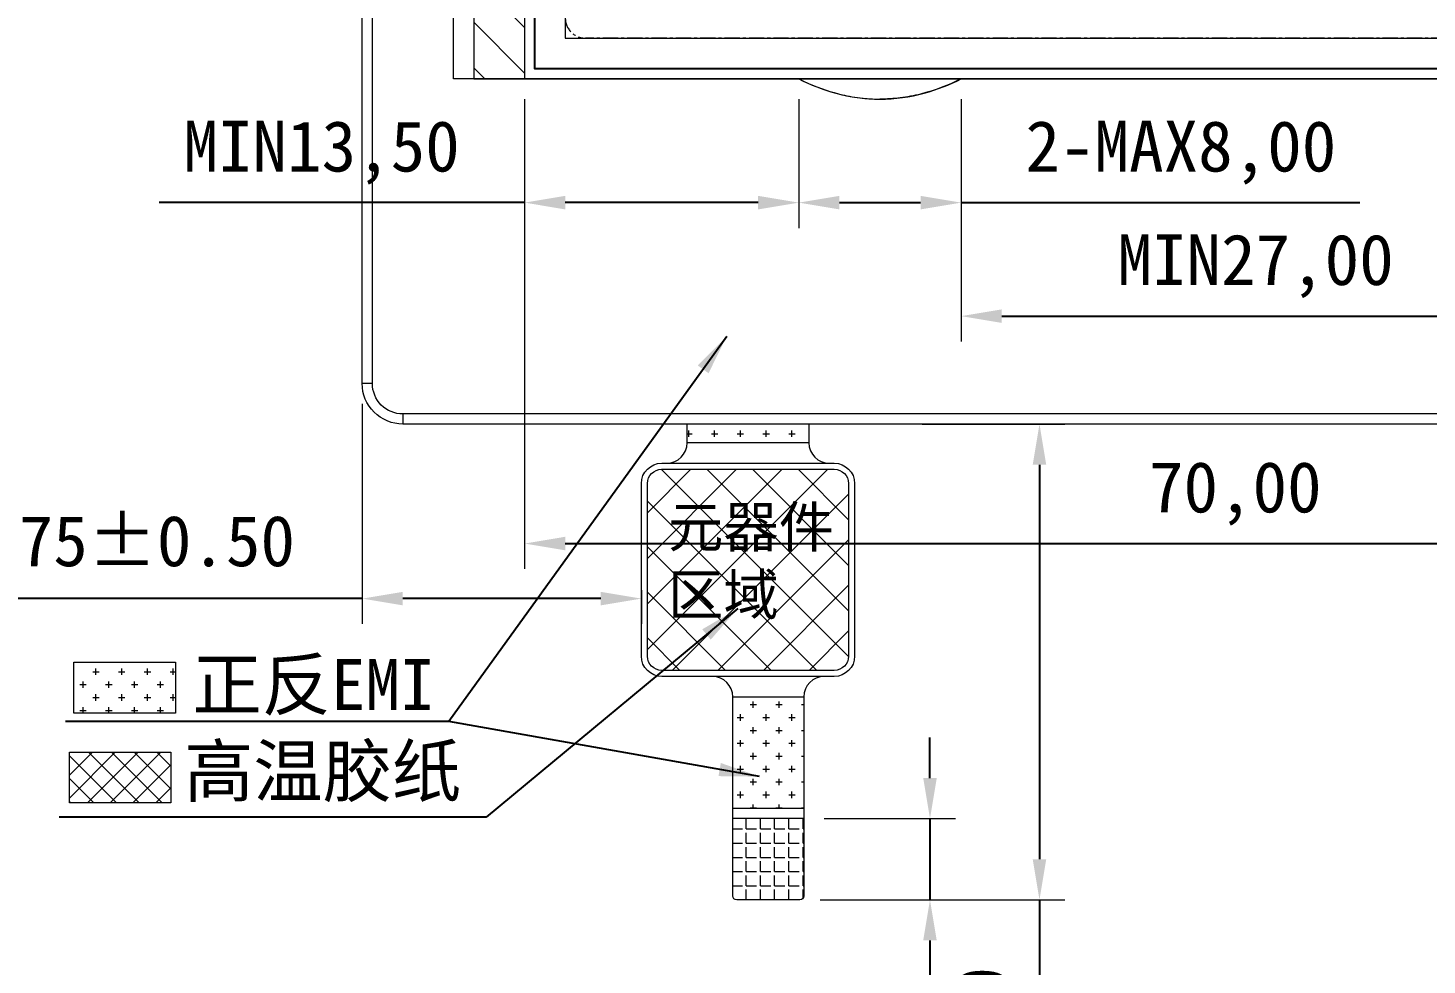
# Model space of a CAD drawing. Header units: millimetres. Extents: x 1950 to 4611, y 2266 to 2867.
# Drawn here: x 3647.4 to 3716.3, y 2631.3 to 2677.5 of the extents above; entities that cross this region are included whole.
import ezdxf

# ---------------------------------------------------------------- set-up
doc = ezdxf.new("R2010")
doc.units = ezdxf.units.MM
doc.linetypes.add('CENTER', pattern=[0.6, 0.375, -0.075, 0.075, -0.075])
for name, color, linetype, lineweight in [('BACKLIGHT', 7, 'Continuous', 20), ('Cover Lens', 152, 'Continuous', 0), ('EMI', 5, 'Continuous', 0), ('FPC', 30, 'Continuous', 0), ('FPC Stiffener', 7, 'Continuous', 0), ('LCD', 4, 'Continuous', 20), ('silicone', 193, 'Continuous', 20)]:
    doc.layers.add(name, color=color, linetype=linetype, lineweight=lineweight)
for name, color, linetype in [('Dim', 4, 'Continuous'), ('DWG', 7, 'Continuous'), ('Mylar', 2, 'Continuous')]:
    doc.layers.add(name, color=color, linetype=linetype)
doc.styles.add('宋体', font='')
doc.styles.get('宋体').set_extended_font_data('SimSun')
doc.dimstyles.new('DIM', dxfattribs={"dimtxt": 2.5, "dimasz": 2, "dimexe": 1.25, "dimexo": 1, "dimgap": 1, "dimtad": 1, "dimzin": 1, "dimtxsty": '宋体', "dimcen": 2.5, "dimazin": 0, "dimtfac": 1, "dimtmove": 0, "dimatfit": 3, "dimfxl": 0, "dimlwe": 0, "dimarcsym": 0})

# ---------------------------------------------------------------- blocks, each defined once
blk = doc.blocks.new('CG1')
at = {"layer": 'Cover Lens'}
for p, q in [((-42.5, -17), (-43, -17)), ((-41, -18.5), (-41, -19))]:
    blk.add_line(p, q, dxfattribs=at)
for points in [[(-43, -17), (-43, 65, -0.414214), (-41, 67), (41, 67, -0.414214), (43, 65), (43, -17, -0.414214), (41, -19), (-41, -19, -0.414214)], [(-42.5, -17), (-42.5, 65, -0.414214), (-41, 66.5), (41, 66.5, -0.414214), (42.5, 65), (42.5, -17, -0.414214), (41, -18.5), (-41, -18.5, -0.414214)]]:
    blk.add_lwpolyline(points, format="xyb", close=True, dxfattribs=at)
blk.add_lwpolyline([(-33, 0), (33, 0), (33, 54), (-33, 54)], close=True, dxfattribs=at)
blk = doc.blocks.new('*D31')
at = {"layer": 'Defpoints', "color": 0}
for p in [(3663.899, 2659.951), (3677.649, 2650.775), (3663.899, 2649.358)]:
    blk.add_point(p, dxfattribs=at)
at = {"layer": 'Dim', "color": 0, "lineweight": 0}
for p, q in [((3663.899, 2658.951), (3663.899, 2648.108)), ((3677.649, 2649.775), (3677.649, 2648.108))]:
    blk.add_line(p, q, dxfattribs=at)
at = {"layer": 'Dim', "color": 0, "lineweight": -2}
for p, q in [((3663.899, 2649.358), (3638.871, 2649.358)), ((3675.649, 2649.358), (3665.899, 2649.358))]:
    blk.add_line(p, q, dxfattribs=at)
at = {"layer": 'Dim', "color": 0}
for points in [[(3665.899, 2649.691), (3665.899, 2649.025), (3663.899, 2649.358)], [(3675.649, 2649.691), (3675.649, 2649.025), (3677.649, 2649.358)]]:
    blk.add_solid(points, dxfattribs=at)
at = {"layer": 'Dim', "color": 0, "insert": (3650.385, 2651.879), "char_height": 2.5, "attachment_point": 5, "style": '宋体'}
blk.add_mtext('{\\C2;*}13,75%%P0.50', dxfattribs=at)
blk = doc.blocks.new('*D32')
at = {"layer": 'Defpoints', "color": 0}
for p in [(3690.475, 2657.951), (3685.449, 2634.525), (3697.255, 2634.525)]:
    blk.add_point(p, dxfattribs=at)
at = {"layer": 'Dim', "color": 0, "lineweight": 0}
for p, q in [((3691.475, 2657.951), (3698.505, 2657.951)), ((3686.449, 2634.525), (3698.505, 2634.525))]:
    blk.add_line(p, q, dxfattribs=at)
at = {"layer": 'Dim', "color": 0, "lineweight": -2}
for p, q in [((3697.255, 2655.951), (3697.255, 2636.525)), ((3697.255, 2634.525), (3697.255, 2609.497))]:
    blk.add_line(p, q, dxfattribs=at)
at = {"layer": 'Dim', "color": 0}
for points in [[(3696.922, 2655.951), (3697.588, 2655.951), (3697.255, 2657.951)], [(3696.922, 2636.525), (3697.588, 2636.525), (3697.255, 2634.525)]]:
    blk.add_solid(points, dxfattribs=at)
at = {"layer": 'Dim', "color": 0, "insert": (3694.734, 2621.011), "char_height": 2.5, "attachment_point": 5, "rotation": 90, "style": '宋体'}
blk.add_mtext('{\\C2;*}23,43%%P0.50', dxfattribs=at)
blk = doc.blocks.new('*D33')
at = {"layer": 'Defpoints', "color": 0}
for p in [(3685.649, 2638.525), (3685.449, 2634.525), (3691.862, 2634.525)]:
    blk.add_point(p, dxfattribs=at)
at = {"layer": 'Dim', "color": 0, "lineweight": -2}
for p, q in [((3691.862, 2640.525), (3691.862, 2642.525)), ((3691.862, 2638.525), (3691.862, 2634.525)), ((3691.862, 2632.525), (3691.862, 2609.275))]:
    blk.add_line(p, q, dxfattribs=at)
at = {"layer": 'Dim', "color": 0, "lineweight": 0}
for p, q in [((3686.649, 2638.525), (3693.112, 2638.525)), ((3686.449, 2634.525), (3693.112, 2634.525))]:
    blk.add_line(p, q, dxfattribs=at)
at = {"layer": 'Dim', "color": 0}
for points in [[(3691.529, 2640.525), (3692.196, 2640.525), (3691.862, 2638.525)], [(3691.529, 2632.525), (3692.196, 2632.525), (3691.862, 2634.525)]]:
    blk.add_solid(points, dxfattribs=at)
at = {"layer": 'Dim', "color": 0, "insert": (3689.341, 2619.9), "char_height": 2.5, "attachment_point": 5, "rotation": 90, "style": '宋体'}
blk.add_mtext('{\\C2;*}4,00%%P0.30', dxfattribs=at)
blk = doc.blocks.new('*D123')
at = {"layer": 'Defpoints', "color": 0}
for p in [(3685.399, 2674.951), (3671.899, 2673.951), (3685.399, 2668.855)]:
    blk.add_point(p, dxfattribs=at)
at = {"layer": 'Dim', "color": 0, "lineweight": 0}
for p, q in [((3685.399, 2673.951), (3685.399, 2667.605)), ((3671.899, 2672.951), (3671.899, 2667.605))]:
    blk.add_line(p, q, dxfattribs=at)
at = {"layer": 'Dim', "color": 0, "lineweight": -2}
for p, q in [((3671.899, 2668.855), (3653.899, 2668.855)), ((3683.399, 2668.855), (3673.899, 2668.855))]:
    blk.add_line(p, q, dxfattribs=at)
at = {"layer": 'Dim', "color": 0}
for points in [[(3673.899, 2669.188), (3673.899, 2668.521), (3671.899, 2668.855)], [(3683.399, 2669.188), (3683.399, 2668.521), (3685.399, 2668.855)]]:
    blk.add_solid(points, dxfattribs=at)
at = {"layer": 'Dim', "color": 0, "insert": (3661.899, 2671.313), "char_height": 2.5, "attachment_point": 5, "style": '宋体'}
blk.add_mtext('MIN13,50', dxfattribs=at)
blk = doc.blocks.new('*D124')
at = {"layer": 'Defpoints', "color": 0}
for p in [(3693.399, 2674.951), (3720.399, 2674.951), (3720.399, 2663.266)]:
    blk.add_point(p, dxfattribs=at)
at = {"layer": 'Dim', "color": 0, "lineweight": 0}
for p, q in [((3693.399, 2673.951), (3693.399, 2662.016)), ((3720.399, 2673.951), (3720.399, 2662.016))]:
    blk.add_line(p, q, dxfattribs=at)
at = {"layer": 'Dim', "color": 0, "lineweight": -2}
blk.add_line((3695.399, 2663.266), (3718.399, 2663.266), dxfattribs=at)
at = {"layer": 'Dim', "color": 0}
for points in [[(3695.399, 2663.6), (3695.399, 2662.933), (3693.399, 2663.266)], [(3718.399, 2663.6), (3718.399, 2662.933), (3720.399, 2663.266)]]:
    blk.add_solid(points, dxfattribs=at)
at = {"layer": 'Dim', "color": 0, "insert": (3707.899, 2665.725), "char_height": 2.5, "attachment_point": 5, "style": '宋体'}
blk.add_mtext('MIN27,00', dxfattribs=at)
blk = doc.blocks.new('*D125')
at = {"layer": 'Defpoints', "color": 0}
for p in [(3685.399, 2674.951), (3693.399, 2674.951), (3693.399, 2668.855)]:
    blk.add_point(p, dxfattribs=at)
at = {"layer": 'Dim', "color": 0, "lineweight": 0}
for p, q in [((3685.399, 2673.951), (3685.399, 2667.605)), ((3693.399, 2673.951), (3693.399, 2667.605))]:
    blk.add_line(p, q, dxfattribs=at)
at = {"layer": 'Dim', "color": 0, "lineweight": -2}
for p, q in [((3687.399, 2668.855), (3691.399, 2668.855)), ((3693.399, 2668.855), (3713.038, 2668.855))]:
    blk.add_line(p, q, dxfattribs=at)
at = {"layer": 'Dim', "color": 0}
for points in [[(3687.399, 2669.188), (3687.399, 2668.521), (3685.399, 2668.855)], [(3691.399, 2669.188), (3691.399, 2668.521), (3693.399, 2668.855)]]:
    blk.add_solid(points, dxfattribs=at)
at = {"layer": 'Dim', "color": 0, "insert": (3704.219, 2671.313), "char_height": 2.5, "attachment_point": 5, "style": '宋体'}
blk.add_mtext('2-MAX8,00', dxfattribs=at)
blk = doc.blocks.new('*D126')
at = {"layer": 'Defpoints', "color": 0}
for p in [(3671.899, 2674.951), (3741.899, 2673.951), (3741.899, 2652.069)]:
    blk.add_point(p, dxfattribs=at)
at = {"layer": 'Dim', "color": 0, "lineweight": 0}
for p, q in [((3671.899, 2673.951), (3671.899, 2650.819)), ((3741.899, 2672.951), (3741.899, 2650.819))]:
    blk.add_line(p, q, dxfattribs=at)
at = {"layer": 'Dim', "color": 0, "lineweight": -2}
blk.add_line((3673.899, 2652.069), (3739.899, 2652.069), dxfattribs=at)
at = {"layer": 'Dim', "color": 0}
for points in [[(3673.899, 2652.403), (3673.899, 2651.736), (3671.899, 2652.069)], [(3739.899, 2652.403), (3739.899, 2651.736), (3741.899, 2652.069)]]:
    blk.add_solid(points, dxfattribs=at)
at = {"layer": 'Dim', "color": 0, "insert": (3706.899, 2654.528), "char_height": 2.5, "attachment_point": 5, "style": '宋体'}
blk.add_mtext('70,00', dxfattribs=at)
blk = doc.blocks.new('DWG')
at = {"layer": 'LCD'}
blk.add_lwpolyline([(0, 58), (0, 0), (72.5, 0), (72.5, 58)], close=True, dxfattribs=at)
blk.add_lwpolyline([(2.5, 58), (2.5, 0)], dxfattribs=at)
at = {"layer": 'LCD', "linetype": 'CENTER', "ltscale": 2}
blk.add_lwpolyline([(70.5, 55), (70.5, 3, -0.414214), (69.5, 2), (5.5, 2, -0.414214), (4.5, 3), (4.5, 55, -0.414214), (5.5, 56), (69.5, 56, -0.414214)], format="xyb", close=True, dxfattribs=at)
at = {"layer": 'LCD'}
blk.add_lwpolyline([(16, 0, 0.049067), (17.818, -0.702, 0.066912), (20, -1, 0.066912), (22.182, -0.702, 0.049067), (24, 0)], format="xyb", dxfattribs=at)
blk = doc.blocks.new('LCDZ')
at = {"layer": 'silicone', "lineweight": 15}
h = blk.add_hatch(dxfattribs=at)
h.set_pattern_fill('ANSI31', color=256, scale=0.5, style=0)
h.set_pattern_definition([(135, (5454.1641, -867.1633), (1.122532, 1.122532), [])])
h.paths.add_polyline_path([(-70, 58), (-72.5, 58), (-72.5, 0), (-70, 0)])
at = {"color": 130, "linetype": 'Continuous'}
for p, q in [((-72.5, 58), (-72.5, 0)), ((-70, 58), (-70, 0)), ((-72.5, 0), (0, 0))]:
    blk.add_line(p, q, dxfattribs=at)
for points in [[(-56.5, 0), (-55.863, -0.318), (-54.872, -0.7), (-53.508, -0.958), (-52.834, -1), (-52.5, -1)], [(-48.5, 0), (-49.137, -0.318), (-50.128, -0.7), (-51.492, -0.958), (-52.166, -1), (-52.5, -1)]]:
    blk.add_open_spline(points, degree=3, knots=[0, 0, 0, 0, 0.514033, 0.758878, 1, 1, 1, 1], dxfattribs=at)
at = {"layer": 'BACKLIGHT', "lineweight": 15}
for p, q in [((-73.5, 0), (-73.5, 32.5)), ((0, 0), (-73.5, 0))]:
    blk.add_line(p, q, dxfattribs=at)
at = {"layer": 'LCD', "color": 3, "lineweight": 15}
blk.add_lwpolyline([(-69.5, 57.5), (-0.5, 57.5), (-0.5, 0.5), (-69.5, 0.5)], close=True, dxfattribs=at)
at = {"layer": 'DWG'}
blk.add_blockref('DWG', (-72.5, 0), dxfattribs=at)

msp = doc.modelspace()

# ---------------------------------------------------------------- hatches: boundary and pattern name
at = {"layer": 'EMI', "lineweight": 0}
h = msp.add_hatch(dxfattribs=at)
h.set_pattern_fill('CROSS', color=256, scale=0.1, style=0)
h.paths.add_polyline_path([(3685.89925, 2657.9507), (3679.89925, 2657.9507), (3679.89925, 2657.02453), (3685.89925, 2657.02453)])
h = msp.add_hatch(dxfattribs=at)
h.set_pattern_fill('CROSS', color=256, scale=0.1, style=0)
h.set_pattern_definition([(0, (1623.0709, -0.28617), (0.635, 0.635), [0.3175, -0.9525]), (90, (1623.2296, -0.4449), (-0.635, 0.635), [0.3175, -0.9525])])
h.paths.add_polyline_path([(3654.69887, 2643.72396), (3649.69887, 2643.72396), (3649.69887, 2646.22396), (3654.69887, 2646.22396)])
h = msp.add_hatch(dxfattribs=at)
h.set_pattern_fill('CROSS', color=256, scale=0.1, style=0)
h.paths.add_polyline_path([(3685.64925, 2644.52453), (3685.64925, 2639.02453), (3682.14925, 2639.02453), (3682.14925, 2644.52453)])
at = {"layer": 'FPC Stiffener', "lineweight": 0}
h = msp.add_hatch(dxfattribs=at)
h.set_pattern_fill('ANGLE', color=26, scale=0.1, style=0)
h.set_pattern_definition([(0, (1445.5195, -0.919), (0, 0.6985), [0.508, -0.1905]), (90, (1445.5195, -0.919), (-0.6985, 4e-17), [0.508, -0.1905])])
h.paths.add_polyline_path([(3685.64925, 2638.52453), (3682.14925, 2638.52453), (3682.14925, 2634.72453, 0.41421356), (3682.34925, 2634.52453), (3685.44925, 2634.52453, 0.41421356), (3685.64925, 2634.72453)])
at = {"layer": 'Mylar', "lineweight": 0}
h = msp.add_hatch(dxfattribs=at)
h.set_pattern_fill('ANSI37', color=256, scale=0.5, style=0)
h.set_pattern_definition([(45, (1445.5195, -0.919), (-1.122532, 1.122532), []), (135, (1445.5195, -0.919), (-1.122532, -1.122532), [])])
edge = h.paths.add_edge_path()
edge.add_line((3687.84925, 2655.02453), (3687.84925, 2646.52453))
edge.add_arc((3687.14925, 2646.52453), 0.7, -90, 0, ccw=False)
edge.add_line((3687.14925, 2645.82453), (3678.64925, 2645.82453))
edge.add_arc((3678.64925, 2646.52453), 0.7, 180, 270, ccw=False)
edge.add_line((3677.94925, 2646.52453), (3677.94925, 2655.02453))
edge.add_arc((3678.64925, 2655.02453), 0.7, 90, 180, ccw=False)
edge.add_line((3678.64925, 2655.72453), (3687.14925, 2655.72453))
edge.add_arc((3687.14925, 2655.02453), 0.7, 0, 90, ccw=False)
h = msp.add_hatch(dxfattribs=at)
h.set_pattern_fill('ANSI37', color=256, scale=0.25, style=0)
h.set_pattern_definition([(45, (2429.766, 2032.727), (-0.561266, 0.561266), []), (135, (2429.766, 2032.727), (-0.561266, -0.561266), [])])
h.paths.add_polyline_path([(3654.47896, 2639.29903), (3649.47896, 2639.29903), (3649.47896, 2641.79903), (3654.47896, 2641.79903)])

# ---------------------------------------------------------------- linework, layer by layer
at = {"layer": 'Dim', "color": 3}
msp.add_lwpolyline([(3672.39925, 2732.4507), (3741.39925, 2732.4507), (3741.39925, 2675.4507), (3672.39925, 2675.4507)], close=True, dxfattribs=at)
at = {"layer": 'EMI', "lineweight": 0}
msp.add_lwpolyline([(3685.89925, 2657.9507), (3685.89925, 2657.02453), (3679.89925, 2657.02453), (3679.89925, 2657.9507)], dxfattribs=at)
for points in [[(3654.69887, 2643.72396), (3649.69887, 2643.72396), (3649.69887, 2646.22396), (3654.69887, 2646.22396)], [(3685.64925, 2644.52453), (3685.64925, 2639.02453), (3682.14925, 2639.02453), (3682.14925, 2644.52453)]]:
    msp.add_lwpolyline(points, close=True, dxfattribs=at)
at = {"layer": 'FPC'}
msp.add_line((3685.64925, 2638.52453), (3682.14925, 2638.52453), dxfattribs=at)
msp.add_lwpolyline([(3685.89925, 2657.9507), (3685.89925, 2657.02453, 0.41421356), (3686.89925, 2656.02453), (3687.14925, 2656.02453, -0.41421356), (3688.14925, 2655.02453), (3688.14925, 2646.52453, -0.41421356), (3687.14925, 2645.52453), (3686.64925, 2645.52453, 0.41421356), (3685.64925, 2644.52453), (3685.64925, 2634.72453, -0.41421356), (3685.44925, 2634.52453), (3682.34925, 2634.52453, -0.41421356), (3682.14925, 2634.72453), (3682.14925, 2644.52453, 0.41421356), (3681.14925, 2645.52453), (3678.64925, 2645.52453, -0.41421356), (3677.64925, 2646.52453), (3677.64925, 2655.02453, -0.41421356), (3678.64925, 2656.02453), (3678.89925, 2656.02453, 0.41421356), (3679.89925, 2657.02453), (3679.89925, 2657.9507)], format="xyb", dxfattribs=at)
msp.add_lwpolyline([(3688.14925, 2655.02453), (3688.14925, 2646.52453, -0.41421356), (3687.14925, 2645.52453), (3678.64925, 2645.52453, -0.41421356), (3677.64925, 2646.52453), (3677.64925, 2655.02453, -0.41421356), (3678.64925, 2656.02453), (3687.14925, 2656.02453, -0.41421356)], format="xyb", close=True, dxfattribs=at)
at = {"layer": 'Mylar', "lineweight": 0}
msp.add_lwpolyline([(3687.84925, 2655.02453), (3687.84925, 2646.52453, -0.41421356), (3687.14925, 2645.82453), (3678.64925, 2645.82453, -0.41421356), (3677.94925, 2646.52453), (3677.94925, 2655.02453, -0.41421356), (3678.64925, 2655.72453), (3687.14925, 2655.72453, -0.41421356)], format="xyb", close=True, dxfattribs=at)
msp.add_lwpolyline([(3654.47896, 2639.29903), (3649.47896, 2639.29903), (3649.47896, 2641.79903), (3654.47896, 2641.79903)], close=True, dxfattribs=at)

# ---------------------------------------------------------------- block references
at = {"layer": 'Cover Lens'}
msp.add_blockref('CG1', (3706.89925, 2676.9507), dxfattribs=at)
at = {"layer": 'LCD'}
msp.add_blockref('LCDZ', (3741.89925, 2674.9507), dxfattribs=at)

# ---------------------------------------------------------------- texts
at = {"layer": 'Dim', "insert": (3678.95566, 2653.89069), "char_height": 2, "width": 8.3576114, "attachment_point": 1, "style": '宋体'}
msp.add_mtext('元器件区域', dxfattribs=at)
at = {"layer": 'Dim', "linetype": 'ByBlock', "lineweight": 0, "char_height": 2.5, "attachment_point": 5, "style": '宋体'}
for s, insert in [('正反EMI', (3661.50116, 2644.98541)), ('高温胶纸', (3661.95126, 2640.72581))]:
    msp.add_mtext(s, dxfattribs=dict(at, insert=insert))

# ---------------------------------------------------------------- dimensions: what is measured, and where the dimension line sits
at = {"layer": 'Dim'}
for base, p1, p2, text, picture, middle in [((3685.39925, 2668.85471), (3671.89925, 2673.9507), (3685.39925, 2674.9507), 'MIN<>', '*D123', (3661.89925, 2668.85471)), ((3693.39925, 2668.85471), (3685.39925, 2674.9507), (3693.39925, 2674.9507), '2-MAX<>', '*D125', (3704.2187, 2668.85471)), ((3720.39925, 2663.26629), (3693.39925, 2674.9507), (3720.39925, 2674.9507), 'MIN<>', '*D124', (3707.89925, 2663.26629))]:
    dim = msp.add_linear_dim(base=base, p1=p1, p2=p2, text=text, dimstyle='DIM', dxfattribs=at)
    dim.commit()
    dim.dimension.update_dxf_attribs({"geometry": picture, "text_midpoint": middle, "dimtype": 160})
at = {"layer": 'Dim', "color": 1}
dim = msp.add_linear_dim(base=(3741.89925, 2652.06925), p1=(3671.89925, 2674.9507), p2=(3741.89925, 2673.9507), dimstyle='DIM', dxfattribs=at)
dim.commit()
dim.dimension.update_dxf_attribs({"geometry": '*D126', "text_midpoint": (3706.89925, 2652.06925), "dimtype": 160})
at = {"layer": 'Dim'}
dim = msp.add_linear_dim(base=(3663.89925, 2649.35808), p1=(3677.64925, 2650.77453), p2=(3663.89925, 2659.9507), text='{\\C2;*}<>%%P0.50', dimstyle='DIM', dxfattribs=at)
dim.commit()
dim.dimension.update_dxf_attribs({"geometry": '*D31', "text_midpoint": (3650.38536, 2651.87891)})
at = {"layer": 'Dim', "color": 1}
dim = msp.add_linear_dim(base=(3697.25511, 2634.52453), p1=(3690.47492, 2657.9507), p2=(3685.44925, 2634.52453), angle=90, text='{\\C2;*}<>%%P0.50', dimstyle='DIM', dxfattribs=at)
dim.commit()
dim.dimension.update_dxf_attribs({"geometry": '*D32', "text_midpoint": (3697.25511, 2621.01064), "dimtype": 160})
at = {"layer": 'Dim'}
dim = msp.add_linear_dim(base=(3691.86217, 2634.52453), p1=(3685.64925, 2638.52453), p2=(3685.44925, 2634.52453), angle=90, text='{\\C2;*}<>%%P0.30', dimstyle='DIM', dxfattribs=at)
dim.commit()
dim.dimension.update_dxf_attribs({"geometry": '*D33', "text_midpoint": (3689.34133, 2619.89953)})

# ---------------------------------------------------------------- leaders
for points in [[(3681.85793, 2662.27103), (3668.16696, 2643.30155), (3649.29139, 2643.30155)], [(3682.39401, 2648.86797), (3670.00404, 2638.59044), (3648.97766, 2638.59044)], [(3683.47243, 2640.59162), (3668.16696, 2643.30155)]]:
    msp.add_leader(points, dimstyle='DIM', override={"dimgap": 1, "dimtad": 0}, dxfattribs=at)

doc.saveas('drawing.dxf')
